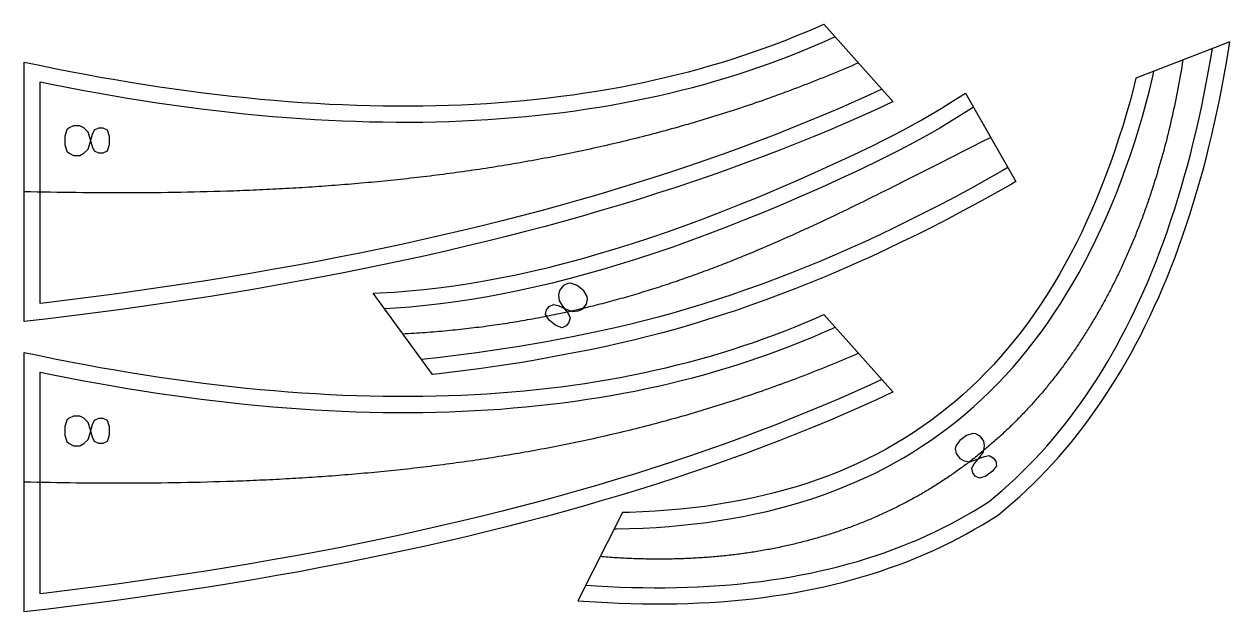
# Model space of a CAD drawing. Extents: x 1 to 96, y -465 to 46.
# Drawn here: x 1.3 to 94.5, y -413.5 to -368 of the extents above; entities that cross this region are included whole.
import ezdxf

# ---------------------------------------------------------------- set-up
doc = ezdxf.new("R2010")
doc.units = 0
doc.layers.add('11', color=216, linetype='CONTINUOUS')

msp = doc.modelspace()

# ---------------------------------------------------------------- linework, layer by layer
at = {"layer": '11'}
for points in [[(63.072, -368.044), (68.429, -374.04), (68.389, -374.059), (67.19, -374.615), (65.977, -375.164), (64.748, -375.704), (63.504, -376.236), (62.244, -376.761), (60.97, -377.277), (59.68, -377.786), (58.375, -378.286), (57.054, -378.779), (55.719, -379.264), (54.368, -379.74), (53.002, -380.209), (51.621, -380.67), (50.224, -381.123), (48.813, -381.569), (47.386, -382.006), (45.944, -382.435), (44.486, -382.857), (43.014, -383.27), (41.526, -383.676), (40.023, -384.073), (38.505, -384.463), (36.971, -384.845), (35.422, -385.219), (33.858, -385.585), (32.279, -385.943), (30.685, -386.293), (29.075, -386.635), (27.45, -386.969), (25.81, -387.296), (24.155, -387.614), (22.484, -387.924), (20.799, -388.227), (19.098, -388.522), (17.381, -388.808), (15.65, -389.087), (13.903, -389.358), (12.141, -389.621), (10.364, -389.876), (8.572, -390.123), (6.764, -390.362), (4.942, -390.594), (3.104, -390.817), (1.25, -391.033), (1.25, -370.974), (2.441, -371.225), (3.624, -371.466), (4.802, -371.698), (5.972, -371.92), (7.136, -372.133), (8.293, -372.335), (9.444, -372.528), (10.588, -372.712), (11.725, -372.886), (12.855, -373.05), (13.979, -373.205), (15.096, -373.35), (16.207, -373.485), (17.311, -373.611), (18.408, -373.727), (19.498, -373.833), (20.582, -373.93), (21.659, -374.017), (22.73, -374.095), (23.793, -374.163), (24.85, -374.221), (25.901, -374.27), (26.945, -374.309), (27.982, -374.339), (29.012, -374.358), (30.036, -374.369), (31.053, -374.369), (32.063, -374.36), (33.067, -374.341), (34.064, -374.313), (35.054, -374.275), (36.038, -374.227), (37.015, -374.17), (37.985, -374.103), (38.949, -374.027), (39.906, -373.941), (40.856, -373.845), (41.8, -373.74), (42.737, -373.625), (43.667, -373.5), (44.591, -373.366), (45.508, -373.222), (46.418, -373.069), (47.321, -372.906), (48.218, -372.733), (49.109, -372.55), (49.992, -372.358), (50.869, -372.157), (51.739, -371.946), (52.603, -371.725), (53.46, -371.494), (54.31, -371.254), (55.153, -371.004), (55.99, -370.745), (56.82, -370.476), (57.644, -370.197), (58.461, -369.909), (59.271, -369.611), (60.074, -369.303), (60.871, -368.986), (61.661, -368.659), (62.445, -368.323)], [(94.466, -369.421), (87.193, -372.212), (87.064, -372.766), (86.796, -373.814), (86.509, -374.842), (86.206, -375.851), (85.893, -376.843), (85.568, -377.818), (85.232, -378.776), (84.885, -379.717), (84.527, -380.642), (84.158, -381.549), (83.777, -382.439), (83.386, -383.313), (82.983, -384.169), (82.57, -385.008), (82.145, -385.831), (81.709, -386.636), (81.262, -387.424), (80.803, -388.196), (80.334, -388.95), (79.853, -389.688), (79.362, -390.408), (78.859, -391.112), (78.345, -391.798), (77.82, -392.468), (77.284, -393.121), (76.737, -393.756), (76.179, -394.375), (75.609, -394.977), (75.028, -395.561), (74.437, -396.129), (73.834, -396.68), (73.22, -397.214), (72.595, -397.73), (71.959, -398.23), (71.311, -398.713), (70.652, -399.18), (69.98, -399.63), (69.295, -400.065), (68.598, -400.484), (67.888, -400.887), (67.165, -401.274), (66.43, -401.646), (65.681, -402.002), (64.921, -402.341), (64.147, -402.665), (63.361, -402.974), (62.562, -403.266), (61.75, -403.543), (60.925, -403.803), (60.088, -404.048), (59.238, -404.277), (58.376, -404.49), (57.5, -404.688), (56.612, -404.869), (55.712, -405.035), (54.798, -405.185), (53.872, -405.319), (52.933, -405.438), (51.982, -405.54), (51.017, -405.627), (50.041, -405.698), (49.051, -405.753), (48.048, -405.792), (47.514, -405.804), (44.05, -412.614), (44.499, -412.649), (45.428, -412.712), (46.348, -412.764), (47.261, -412.805), (48.165, -412.835), (49.061, -412.855), (49.95, -412.863), (50.83, -412.861), (51.702, -412.848), (52.566, -412.825), (53.422, -412.79), (54.27, -412.745), (55.109, -412.689), (55.941, -412.622), (56.765, -412.544), (57.58, -412.456), (58.388, -412.357), (59.187, -412.247), (59.979, -412.126), (60.762, -411.994), (61.537, -411.852), (62.304, -411.698), (63.063, -411.534), (63.814, -411.36), (64.557, -411.174), (65.292, -410.977), (66.019, -410.77), (66.737, -410.552), (67.448, -410.324), (68.15, -410.084), (68.845, -409.834), (69.531, -409.572), (70.21, -409.3), (70.88, -409.018), (71.542, -408.724), (72.196, -408.42), (72.842, -408.105), (73.48, -407.779), (74.11, -407.442), (74.732, -407.094), (75.345, -406.736), (75.951, -406.367), (76.58, -405.964), (77.157, -405.491), (77.695, -405.029), (78.225, -404.556), (78.748, -404.072), (79.263, -403.577), (79.77, -403.071), (80.269, -402.554), (80.761, -402.026), (81.245, -401.487), (81.721, -400.937), (82.189, -400.376), (82.65, -399.804), (83.102, -399.221), (83.547, -398.627), (83.985, -398.021), (84.414, -397.405), (84.836, -396.778), (85.249, -396.14), (85.656, -395.491), (86.054, -394.831), (86.444, -394.159), (86.827, -393.477), (87.202, -392.784), (87.569, -392.08), (87.929, -391.364), (88.281, -390.638), (88.625, -389.901), (88.961, -389.153), (89.289, -388.393), (89.61, -387.623), (89.923, -386.842), (90.228, -386.049), (90.525, -385.246), (90.814, -384.431), (91.096, -383.606), (91.37, -382.769), (91.636, -381.922), (91.895, -381.064), (92.146, -380.194), (92.388, -379.314), (92.624, -378.422), (92.851, -377.52), (93.07, -376.606), (93.282, -375.681), (93.486, -374.746), (93.683, -373.799), (93.871, -372.842), (94.052, -371.873), (94.225, -370.893), (94.39, -369.903)], [(77.913, -380.219), (77.494, -380.462), (76.287, -381.144), (75.084, -381.809), (73.884, -382.458), (72.687, -383.09), (71.494, -383.705), (70.304, -384.303), (69.117, -384.885), (67.935, -385.45), (66.755, -385.997), (65.579, -386.528), (64.406, -387.043), (63.237, -387.54), (62.071, -388.02), (60.909, -388.484), (59.75, -388.931), (58.594, -389.361), (57.442, -389.774), (56.293, -390.171), (55.148, -390.551), (54.006, -390.913), (52.868, -391.259), (51.733, -391.588), (50.601, -391.901), (49.473, -392.196), (48.349, -392.475), (47.227, -392.737), (46.109, -392.982), (44.998, -393.214), (43.894, -393.435), (42.8, -393.645), (41.714, -393.846), (40.637, -394.036), (39.568, -394.216), (38.508, -394.385), (37.456, -394.544), (36.414, -394.693), (35.38, -394.831), (34.354, -394.959), (33.337, -395.076), (32.814, -395.132), (28.235, -388.83), (28.763, -388.812), (29.874, -388.753), (30.999, -388.669), (32.139, -388.562), (33.293, -388.43), (34.462, -388.275), (35.646, -388.097), (36.844, -387.894), (38.056, -387.668), (39.284, -387.417), (40.525, -387.143), (41.781, -386.846), (43.052, -386.524), (44.338, -386.179), (45.637, -385.809), (46.952, -385.416), (48.281, -385), (49.624, -384.559), (50.982, -384.095), (52.355, -383.606), (53.742, -383.094), (55.144, -382.559), (56.56, -381.999), (57.991, -381.416), (59.436, -380.809), (60.896, -380.178), (62.371, -379.523), (63.86, -378.844), (65.363, -378.142), (66.882, -377.416), (67.643, -377.041), (68.4, -376.655), (69.155, -376.258), (69.906, -375.85), (70.654, -375.43), (71.399, -374.999), (72.14, -374.557), (72.878, -374.104), (73.613, -373.639), (74.016, -373.377)], [(4.401, -376.715), (4.401, -377.37), (4.565, -377.861), (4.729, -378.024), (5.056, -378.188), (5.547, -378.188), (5.874, -378.024), (6.201, -377.697), (6.365, -377.206), (6.528, -376.552), (6.692, -376.225), (7.019, -376.061), (7.346, -376.061), (7.673, -376.225), (7.837, -376.715), (7.837, -377.37), (7.673, -377.861), (7.346, -378.024), (7.019, -378.024), (6.692, -377.861), (6.528, -377.534), (6.365, -376.879), (6.201, -376.388), (5.874, -376.061), (5.547, -375.897), (5.056, -375.897), (4.729, -376.061), (4.565, -376.225)], [(44.512, -388.66), (44.004, -388.248), (43.519, -388.067), (43.289, -388.091), (42.956, -388.242), (42.647, -388.623), (42.568, -388.981), (42.617, -389.441), (42.895, -389.877), (43.301, -390.416), (43.452, -390.749), (43.373, -391.106), (43.167, -391.36), (42.834, -391.512), (42.35, -391.33), (41.841, -390.918), (41.563, -390.482), (41.642, -390.125), (41.848, -389.871), (42.181, -389.719), (42.538, -389.798), (43.149, -390.083), (43.634, -390.265), (44.094, -390.216), (44.427, -390.065), (44.736, -389.683), (44.815, -389.326), (44.791, -389.096)], [(63.072, -390.489), (68.429, -396.485), (68.389, -396.504), (67.19, -397.06), (65.977, -397.608), (64.748, -398.149), (63.504, -398.681), (62.244, -399.205), (60.97, -399.722), (59.68, -400.23), (58.375, -400.731), (57.054, -401.224), (55.719, -401.708), (54.368, -402.185), (53.002, -402.654), (51.621, -403.115), (50.224, -403.568), (48.813, -404.014), (47.386, -404.451), (45.944, -404.88), (44.486, -405.301), (43.014, -405.715), (41.526, -406.121), (40.023, -406.518), (38.505, -406.908), (36.971, -407.29), (35.422, -407.664), (33.858, -408.029), (32.279, -408.388), (30.685, -408.738), (29.075, -409.08), (27.45, -409.414), (25.81, -409.74), (24.155, -410.059), (22.484, -410.369), (20.799, -410.672), (19.098, -410.967), (17.381, -411.253), (15.65, -411.532), (13.903, -411.803), (12.141, -412.066), (10.364, -412.321), (8.572, -412.568), (6.764, -412.807), (4.942, -413.039), (3.104, -413.262), (1.25, -413.477), (1.25, -393.419), (2.441, -393.67), (3.624, -393.911), (4.802, -394.143), (5.972, -394.365), (7.136, -394.577), (8.293, -394.78), (9.444, -394.973), (10.588, -395.157), (11.725, -395.331), (12.855, -395.495), (13.979, -395.65), (15.096, -395.795), (16.207, -395.93), (17.311, -396.056), (18.408, -396.172), (19.498, -396.278), (20.582, -396.375), (21.659, -396.462), (22.73, -396.54), (23.793, -396.608), (24.85, -396.666), (25.901, -396.715), (26.945, -396.754), (27.982, -396.783), (29.012, -396.803), (30.036, -396.813), (31.053, -396.814), (32.063, -396.805), (33.067, -396.786), (34.064, -396.758), (35.054, -396.72), (36.038, -396.672), (37.015, -396.615), (37.985, -396.548), (38.949, -396.472), (39.906, -396.386), (40.856, -396.29), (41.8, -396.185), (42.737, -396.07), (43.667, -395.945), (44.591, -395.811), (45.508, -395.667), (46.418, -395.514), (47.321, -395.35), (48.218, -395.178), (49.109, -394.995), (49.992, -394.803), (50.869, -394.602), (51.739, -394.39), (52.603, -394.17), (53.46, -393.939), (54.31, -393.699), (55.153, -393.449), (55.99, -393.19), (56.82, -392.921), (57.644, -392.642), (58.461, -392.354), (59.271, -392.056), (60.074, -391.748), (60.871, -391.431), (61.661, -391.104), (62.445, -390.768)], [(4.401, -399.16), (4.401, -399.815), (4.565, -400.306), (4.729, -400.469), (5.056, -400.633), (5.547, -400.633), (5.874, -400.469), (6.201, -400.142), (6.365, -399.651), (6.528, -398.997), (6.692, -398.67), (7.019, -398.506), (7.346, -398.506), (7.673, -398.67), (7.837, -399.16), (7.837, -399.815), (7.673, -400.306), (7.346, -400.469), (7.019, -400.469), (6.692, -400.306), (6.528, -399.978), (6.365, -399.324), (6.201, -398.833), (5.874, -398.506), (5.547, -398.342), (5.056, -398.342), (4.729, -398.506), (4.565, -398.67)], [(74.106, -399.833), (73.576, -400.218), (73.275, -400.638), (73.239, -400.867), (73.299, -401.228), (73.588, -401.625), (73.912, -401.794), (74.369, -401.866), (74.863, -401.71), (75.488, -401.457), (75.849, -401.397), (76.174, -401.566), (76.366, -401.831), (76.426, -402.192), (76.125, -402.612), (75.596, -402.997), (75.102, -403.153), (74.778, -402.985), (74.585, -402.72), (74.525, -402.359), (74.694, -402.034), (75.127, -401.517), (75.428, -401.097), (75.501, -400.64), (75.441, -400.279), (75.152, -399.882), (74.827, -399.713), (74.599, -399.677)]]:
    msp.add_lwpolyline(points, close=True, dxfattribs=at)
for points in [[(68.429, -374.04), (68.389, -374.059), (67.19, -374.615), (65.977, -375.164), (64.748, -375.704), (63.504, -376.236), (62.244, -376.761), (60.97, -377.277), (59.68, -377.786), (58.375, -378.286), (57.054, -378.779), (55.719, -379.264), (54.368, -379.74), (53.002, -380.209), (51.621, -380.67), (50.224, -381.123), (48.813, -381.569), (47.386, -382.006), (45.944, -382.435), (44.486, -382.857), (43.014, -383.27), (41.526, -383.676), (40.023, -384.073), (38.505, -384.463), (36.971, -384.845), (35.422, -385.219), (33.858, -385.585), (32.279, -385.943), (30.685, -386.293), (29.075, -386.635), (27.45, -386.969), (25.81, -387.296), (24.155, -387.614), (22.484, -387.924), (20.799, -388.227), (19.098, -388.522), (17.381, -388.808), (15.65, -389.087), (13.903, -389.358), (12.141, -389.621), (10.364, -389.876), (8.572, -390.123), (6.764, -390.362), (4.942, -390.594), (3.104, -390.817), (1.25, -391.033), (1.25, -370.974), (2.441, -371.225), (3.624, -371.466), (4.802, -371.698), (5.972, -371.92), (7.136, -372.133), (8.293, -372.335), (9.444, -372.528), (10.588, -372.712), (11.725, -372.886), (12.855, -373.05), (13.979, -373.205), (15.096, -373.35), (16.207, -373.485), (17.311, -373.611), (18.408, -373.727), (19.498, -373.833), (20.582, -373.93), (21.659, -374.017), (22.73, -374.095), (23.793, -374.163), (24.85, -374.221), (25.901, -374.27), (26.945, -374.309), (27.982, -374.339), (29.012, -374.358), (30.036, -374.369), (31.053, -374.369), (32.063, -374.36), (33.067, -374.341), (34.064, -374.313), (35.054, -374.275), (36.038, -374.227), (37.015, -374.17), (37.985, -374.103), (38.949, -374.027), (39.906, -373.941), (40.856, -373.845), (41.8, -373.74), (42.737, -373.625), (43.667, -373.5), (44.591, -373.366), (45.508, -373.222), (46.418, -373.069), (47.321, -372.906), (48.218, -372.733), (49.109, -372.55), (49.992, -372.358), (50.869, -372.157), (51.739, -371.946), (52.603, -371.725), (53.46, -371.494), (54.31, -371.254), (55.153, -371.004), (55.99, -370.745), (56.82, -370.476), (57.644, -370.197), (58.461, -369.909), (59.271, -369.611), (60.074, -369.303), (60.871, -368.986), (61.661, -368.659), (62.445, -368.323), (63.072, -368.044)], [(67.559, -373.067), (66.67, -373.479), (65.468, -374.022), (64.25, -374.557), (63.018, -375.085), (61.769, -375.604), (60.506, -376.116), (59.227, -376.621), (57.932, -377.117), (56.623, -377.606), (55.297, -378.087), (53.957, -378.56), (52.601, -379.025), (51.23, -379.483), (49.844, -379.933), (48.442, -380.375), (47.024, -380.809), (45.592, -381.236), (44.144, -381.654), (42.68, -382.065), (41.202, -382.468), (39.708, -382.864), (38.198, -383.251), (36.673, -383.631), (35.133, -384.003), (33.578, -384.366), (32.007, -384.723), (30.421, -385.071), (28.819, -385.411), (27.202, -385.744), (25.57, -386.069), (23.923, -386.386), (22.26, -386.695), (20.582, -386.996), (18.888, -387.289), (17.179, -387.575), (15.455, -387.853), (13.715, -388.122), (11.96, -388.384), (10.19, -388.638), (8.405, -388.884), (6.604, -389.123), (4.787, -389.353), (2.956, -389.576), (2.5, -389.629), (2.5, -372.513), (3.379, -372.692), (4.565, -372.925), (5.744, -373.149), (6.916, -373.363), (8.082, -373.567), (9.241, -373.762), (10.394, -373.947), (11.541, -374.122), (12.68, -374.288), (13.814, -374.444), (14.94, -374.59), (16.06, -374.726), (17.174, -374.853), (18.281, -374.97), (19.382, -375.078), (20.476, -375.176), (21.563, -375.264), (22.645, -375.342), (23.719, -375.411), (24.787, -375.47), (25.848, -375.519), (26.903, -375.558), (27.952, -375.588), (28.994, -375.608), (30.029, -375.619), (31.058, -375.619), (32.08, -375.61), (33.096, -375.591), (34.106, -375.562), (35.108, -375.524), (36.105, -375.476), (37.094, -375.418), (38.078, -375.35), (39.054, -375.273), (40.024, -375.185), (40.988, -375.088), (41.945, -374.981), (42.896, -374.865), (43.84, -374.738), (44.777, -374.602), (45.708, -374.456), (46.633, -374.3), (47.551, -374.134), (48.462, -373.959), (49.367, -373.774), (50.265, -373.578), (51.156, -373.373), (52.042, -373.158), (52.92, -372.934), (53.792, -372.699), (54.657, -372.455), (55.516, -372.201), (56.368, -371.936), (57.213, -371.662), (58.052, -371.379), (58.884, -371.085), (59.71, -370.781), (60.529, -370.468), (61.341, -370.145), (62.147, -369.811), (62.946, -369.468), (63.738, -369.115), (63.944, -369.02)], [(44.05, -412.614), (44.499, -412.649), (45.428, -412.712), (46.348, -412.764), (47.261, -412.805), (48.165, -412.835), (49.061, -412.855), (49.95, -412.863), (50.83, -412.861), (51.702, -412.848), (52.566, -412.825), (53.422, -412.79), (54.27, -412.745), (55.109, -412.689), (55.941, -412.622), (56.765, -412.544), (57.58, -412.456), (58.388, -412.357), (59.187, -412.247), (59.979, -412.126), (60.762, -411.994), (61.537, -411.852), (62.304, -411.698), (63.063, -411.534), (63.814, -411.36), (64.557, -411.174), (65.292, -410.977), (66.019, -410.77), (66.737, -410.552), (67.448, -410.324), (68.15, -410.084), (68.845, -409.834), (69.531, -409.572), (70.21, -409.3), (70.88, -409.018), (71.542, -408.724), (72.196, -408.42), (72.842, -408.105), (73.48, -407.779), (74.11, -407.442), (74.732, -407.094), (75.345, -406.736), (75.951, -406.367), (76.58, -405.964), (77.157, -405.491), (77.695, -405.029), (78.225, -404.556), (78.748, -404.072), (79.263, -403.577), (79.77, -403.071), (80.269, -402.554), (80.761, -402.026), (81.245, -401.487), (81.721, -400.937), (82.189, -400.376), (82.65, -399.804), (83.102, -399.221), (83.547, -398.627), (83.985, -398.021), (84.414, -397.405), (84.836, -396.778), (85.249, -396.14), (85.656, -395.491), (86.054, -394.831), (86.444, -394.159), (86.827, -393.477), (87.202, -392.784), (87.569, -392.08), (87.929, -391.364), (88.281, -390.638), (88.625, -389.901), (88.961, -389.153), (89.289, -388.393), (89.61, -387.623), (89.923, -386.842), (90.228, -386.049), (90.525, -385.246), (90.814, -384.431), (91.096, -383.606), (91.37, -382.769), (91.636, -381.922), (91.895, -381.064), (92.146, -380.194), (92.388, -379.314), (92.624, -378.422), (92.851, -377.52), (93.07, -376.606), (93.282, -375.681), (93.486, -374.746), (93.683, -373.799), (93.871, -372.842), (94.052, -371.873), (94.225, -370.893), (94.39, -369.903), (94.466, -369.421)], [(44.664, -411.408), (45.505, -411.464), (46.411, -411.515), (47.31, -411.556), (48.2, -411.586), (49.081, -411.605), (49.954, -411.613), (50.819, -411.611), (51.675, -411.599), (52.524, -411.575), (53.363, -411.542), (54.195, -411.497), (55.018, -411.442), (55.832, -411.377), (56.639, -411.301), (57.437, -411.214), (58.226, -411.117), (59.008, -411.009), (59.781, -410.891), (60.545, -410.763), (61.302, -410.624), (62.05, -410.474), (62.79, -410.315), (63.521, -410.144), (64.244, -409.964), (64.959, -409.773), (65.666, -409.571), (66.364, -409.359), (67.055, -409.137), (67.737, -408.904), (68.411, -408.661), (69.076, -408.408), (69.734, -408.144), (70.383, -407.87), (71.025, -407.586), (71.658, -407.291), (72.284, -406.986), (72.901, -406.671), (73.51, -406.345), (74.111, -406.009), (74.705, -405.662), (75.289, -405.307), (75.844, -404.951), (76.353, -404.533), (76.872, -404.088), (77.385, -403.631), (77.89, -403.163), (78.388, -402.684), (78.879, -402.194), (79.362, -401.694), (79.838, -401.183), (80.307, -400.66), (80.768, -400.127), (81.222, -399.583), (81.669, -399.029), (82.108, -398.463), (82.54, -397.886), (82.965, -397.298), (83.382, -396.699), (83.792, -396.089), (84.195, -395.468), (84.59, -394.836), (84.978, -394.193), (85.359, -393.539), (85.732, -392.874), (86.098, -392.198), (86.457, -391.51), (86.808, -390.811), (87.152, -390.102), (87.488, -389.381), (87.817, -388.648), (88.138, -387.905), (88.452, -387.15), (88.759, -386.385), (89.058, -385.608), (89.35, -384.819), (89.634, -384.02), (89.911, -383.209), (90.18, -382.388), (90.442, -381.555), (90.696, -380.71), (90.942, -379.855), (91.182, -378.988), (91.413, -378.11), (91.637, -377.221), (91.854, -376.32), (92.062, -375.409), (92.264, -374.486), (92.457, -373.552), (92.643, -372.606), (92.822, -371.65), (92.993, -370.682), (93.117, -369.939)], [(90.83, -370.817), (90.785, -371.094), (90.74, -371.371), (90.693, -371.647), (90.646, -371.923), (90.597, -372.198), (90.548, -372.472), (90.497, -372.746), (90.446, -373.019), (90.393, -373.291), (90.34, -373.563), (90.285, -373.834), (90.23, -374.104), (90.173, -374.374), (90.116, -374.643), (90.057, -374.911), (89.998, -375.178), (89.937, -375.445), (89.875, -375.711), (89.813, -375.977), (89.749, -376.242), (89.685, -376.506), (89.619, -376.769), (89.553, -377.032), (89.485, -377.294), (89.417, -377.555), (89.347, -377.815), (89.276, -378.075), (89.205, -378.334), (89.132, -378.592), (89.059, -378.85), (88.984, -379.107), (88.908, -379.363), (88.832, -379.618), (88.754, -379.872), (88.675, -380.126), (88.596, -380.379), (88.555, -380.505), (88.515, -380.631), (88.474, -380.757), (88.433, -380.882), (88.392, -381.007), (88.35, -381.133), (88.309, -381.258), (88.267, -381.382), (88.224, -381.507), (88.182, -381.631), (88.139, -381.755), (88.096, -381.879), (88.053, -382.003), (88.009, -382.127), (87.966, -382.25), (87.922, -382.373), (87.877, -382.496), (87.833, -382.619), (87.788, -382.741), (87.743, -382.864), (87.698, -382.986), (87.652, -383.108), (87.606, -383.23), (87.56, -383.351), (87.514, -383.472), (87.467, -383.593), (87.421, -383.714), (87.374, -383.835), (87.326, -383.955), (87.279, -384.076), (87.231, -384.196), (87.183, -384.315), (87.134, -384.435), (87.086, -384.554), (87.037, -384.674), (86.988, -384.793), (86.938, -384.911), (86.889, -385.03), (86.839, -385.148), (86.789, -385.266), (86.738, -385.384), (86.688, -385.502), (86.637, -385.619), (86.586, -385.736), (86.534, -385.853), (86.483, -385.97), (86.431, -386.087), (86.379, -386.203), (86.326, -386.319), (86.273, -386.435), (86.221, -386.551), (86.167, -386.666), (86.114, -386.782), (86.06, -386.897), (86.006, -387.011), (85.952, -387.126), (85.898, -387.24), (85.843, -387.354), (85.788, -387.468), (85.733, -387.582), (85.677, -387.695), (85.621, -387.808), (85.565, -387.921), (85.509, -388.034), (85.453, -388.147), (85.396, -388.259), (85.339, -388.371), (85.281, -388.483), (85.224, -388.594), (85.166, -388.706), (85.108, -388.817), (85.05, -388.928), (84.991, -389.038), (84.932, -389.149), (84.873, -389.259), (84.814, -389.369), (84.754, -389.478), (84.694, -389.588), (84.634, -389.697), (84.574, -389.806), (84.513, -389.915), (84.452, -390.023), (84.391, -390.131), (84.33, -390.239), (84.268, -390.347), (84.206, -390.455), (84.144, -390.562), (84.082, -390.669), (84.019, -390.776), (83.956, -390.882), (83.893, -390.989), (83.83, -391.095), (83.766, -391.201), (83.702, -391.306), (83.638, -391.411), (83.573, -391.517), (83.508, -391.621), (83.443, -391.726), (83.378, -391.83), (83.313, -391.934), (83.247, -392.038), (83.181, -392.142), (83.115, -392.245), (83.048, -392.348), (82.981, -392.451), (82.914, -392.554), (82.847, -392.656), (82.779, -392.758), (82.711, -392.86), (82.643, -392.961), (82.575, -393.063), (82.506, -393.164), (82.438, -393.264), (82.368, -393.365), (82.299, -393.465), (82.229, -393.565), (82.159, -393.665), (82.089, -393.764), (82.019, -393.864), (81.948, -393.963), (81.877, -394.061), (81.806, -394.16), (81.735, -394.258), (81.663, -394.356), (81.591, -394.454), (81.519, -394.551), (81.446, -394.648), (81.373, -394.745), (81.3, -394.841), (81.227, -394.938), (81.154, -395.034), (81.08, -395.13), (81.006, -395.225), (80.932, -395.32), (80.857, -395.415), (80.782, -395.51), (80.707, -395.605), (80.632, -395.699), (80.556, -395.793), (80.48, -395.886), (80.404, -395.98), (80.328, -396.073), (80.251, -396.166), (80.174, -396.258), (80.097, -396.35), (80.02, -396.442), (79.942, -396.534), (79.864, -396.626), (79.786, -396.717), (79.707, -396.808), (79.629, -396.898), (79.55, -396.989), (79.47, -397.079), (79.391, -397.168), (79.311, -397.258), (79.231, -397.347), (79.151, -397.436), (79.07, -397.525), (78.989, -397.613), (78.908, -397.701), (78.827, -397.789), (78.746, -397.876), (78.664, -397.964), (78.582, -398.051), (78.499, -398.137), (78.417, -398.224), (78.334, -398.31), (78.251, -398.396), (78.167, -398.481), (78.083, -398.566), (77.999, -398.651), (77.915, -398.736), (77.831, -398.82), (77.746, -398.904), (77.661, -398.988), (77.576, -399.072), (77.49, -399.155), (77.405, -399.238), (77.319, -399.32), (77.232, -399.403), (77.146, -399.485), (77.059, -399.566), (76.972, -399.648), (76.885, -399.729), (76.797, -399.81), (76.709, -399.89), (76.621, -399.97), (76.533, -400.05), (76.444, -400.13), (76.355, -400.209), (76.266, -400.288), (76.176, -400.367), (76.087, -400.446), (75.997, -400.524), (75.907, -400.602), (75.816, -400.679), (75.725, -400.756), (75.634, -400.833), (75.543, -400.91), (75.452, -400.986), (75.36, -401.062), (75.268, -401.138), (75.175, -401.213), (75.083, -401.289), (74.99, -401.363), (74.897, -401.438), (74.803, -401.512), (74.71, -401.586), (74.616, -401.659), (74.522, -401.733), (74.427, -401.806), (74.333, -401.878), (74.238, -401.95), (74.143, -402.022), (74.047, -402.094), (73.951, -402.166), (73.855, -402.237), (73.759, -402.307), (73.663, -402.378), (73.566, -402.448), (73.469, -402.518), (73.371, -402.587), (73.274, -402.656), (73.176, -402.725), (73.078, -402.794), (72.979, -402.862), (72.881, -402.93), (72.782, -402.997), (72.683, -403.065), (72.583, -403.132), (72.484, -403.198), (72.384, -403.264), (72.283, -403.33), (72.183, -403.396), (72.082, -403.461), (71.981, -403.526), (71.88, -403.591), (71.778, -403.655), (71.677, -403.719), (71.575, -403.783), (71.472, -403.846), (71.37, -403.909), (71.267, -403.972), (71.164, -404.034), (71.06, -404.096), (70.957, -404.158), (70.853, -404.22), (70.748, -404.281), (70.644, -404.341), (70.539, -404.402), (70.434, -404.462), (70.329, -404.521), (70.224, -404.581), (70.118, -404.64), (70.012, -404.699), (69.905, -404.757), (69.799, -404.815), (69.692, -404.873), (69.585, -404.93), (69.478, -404.987), (69.37, -405.044), (69.262, -405.1), (69.154, -405.156), (69.045, -405.212), (68.937, -405.267), (68.828, -405.322), (68.719, -405.377), (68.609, -405.431), (68.499, -405.485), (68.389, -405.539), (68.279, -405.592), (68.168, -405.645), (68.058, -405.698), (67.947, -405.75), (67.835, -405.802), (67.724, -405.853), (67.612, -405.905), (67.5, -405.955), (67.387, -406.006), (67.274, -406.056), (67.162, -406.106), (67.048, -406.155), (66.935, -406.204), (66.821, -406.253), (66.707, -406.302), (66.593, -406.35), (66.478, -406.397), (66.363, -406.445), (66.248, -406.492), (66.133, -406.538), (66.017, -406.585), (65.901, -406.631), (65.785, -406.676), (65.669, -406.721), (65.552, -406.766), (65.435, -406.811), (65.318, -406.855), (65.201, -406.899), (65.083, -406.942), (64.965, -406.985), (64.846, -407.028), (64.728, -407.07), (64.609, -407.112), (64.49, -407.154), (64.371, -407.195), (64.251, -407.236), (64.131, -407.277), (64.011, -407.317), (63.891, -407.357), (63.77, -407.396), (63.649, -407.435), (63.528, -407.474), (63.406, -407.512), (63.284, -407.55), (63.162, -407.588), (63.04, -407.625), (62.917, -407.662), (62.795, -407.698), (62.672, -407.735), (62.548, -407.77), (62.425, -407.806), (62.301, -407.841), (62.176, -407.875), (62.052, -407.91), (61.927, -407.944), (61.802, -407.977), (61.677, -408.01), (61.551, -408.043), (61.426, -408.075), (61.3, -408.107), (61.173, -408.139), (61.047, -408.17), (60.92, -408.201), (60.793, -408.232), (60.665, -408.262), (60.538, -408.292), (60.41, -408.321), (60.281, -408.35), (60.153, -408.379), (60.024, -408.407), (59.895, -408.435), (59.766, -408.462), (59.636, -408.489), (59.507, -408.516), (59.376, -408.542), (59.246, -408.568), (59.115, -408.594), (58.985, -408.619), (58.853, -408.644), (58.722, -408.668), (58.59, -408.692), (58.458, -408.716), (58.326, -408.739), (58.193, -408.762), (58.061, -408.784), (57.928, -408.806), (57.794, -408.828), (57.661, -408.849), (57.527, -408.87), (57.393, -408.891), (57.258, -408.911), (57.124, -408.93), (56.989, -408.95), (56.853, -408.969), (56.718, -408.987), (56.582, -409.005), (56.446, -409.023), (56.31, -409.04), (56.173, -409.057), (56.036, -409.074), (55.899, -409.09), (55.762, -409.106), (55.624, -409.121), (55.486, -409.136), (55.348, -409.151), (55.21, -409.165), (55.071, -409.178), (54.932, -409.192), (54.793, -409.205), (54.653, -409.217), (54.513, -409.229), (54.373, -409.241), (54.233, -409.252), (54.092, -409.263), (53.951, -409.274), (53.81, -409.284), (53.668, -409.293), (53.527, -409.303), (53.385, -409.312), (53.242, -409.32), (53.1, -409.328), (52.957, -409.336), (52.814, -409.343), (52.671, -409.35), (52.527, -409.356), (52.383, -409.362), (52.239, -409.368), (52.095, -409.373), (51.95, -409.378), (51.805, -409.382), (51.66, -409.386), (51.514, -409.389), (51.368, -409.392), (51.222, -409.395), (51.076, -409.397), (50.929, -409.399), (50.782, -409.401), (50.635, -409.402), (50.488, -409.402), (50.34, -409.402), (50.192, -409.402), (50.044, -409.401), (49.895, -409.4), (49.746, -409.399), (49.597, -409.397), (49.448, -409.394), (49.298, -409.392), (49.149, -409.388), (48.998, -409.385), (48.848, -409.381), (48.697, -409.376), (48.546, -409.371), (48.395, -409.366), (48.243, -409.36), (48.092, -409.354), (47.94, -409.347), (47.787, -409.34), (47.635, -409.333), (47.482, -409.325), (47.329, -409.316), (47.175, -409.308), (47.021, -409.298), (46.867, -409.289), (46.713, -409.279), (46.559, -409.268), (46.404, -409.257), (46.249, -409.246), (46.093, -409.234), (45.938, -409.222), (45.782, -409.209)], [(65.75, -371.042), (65.503, -371.15), (65.256, -371.257), (65.008, -371.363), (64.761, -371.468), (64.513, -371.573), (64.266, -371.677), (64.018, -371.78), (63.77, -371.883), (63.522, -371.985), (63.274, -372.086), (63.026, -372.186), (62.778, -372.286), (62.53, -372.385), (62.282, -372.483), (62.034, -372.581), (61.786, -372.678), (61.537, -372.774), (61.289, -372.87), (61.04, -372.964), (60.792, -373.059), (60.543, -373.152), (60.294, -373.245), (60.046, -373.337), (59.797, -373.428), (59.548, -373.519), (59.299, -373.609), (59.05, -373.699), (58.801, -373.787), (58.552, -373.875), (58.302, -373.963), (58.053, -374.049), (57.804, -374.135), (57.554, -374.221), (57.305, -374.306), (57.055, -374.39), (56.806, -374.473), (56.556, -374.556), (56.306, -374.638), (56.057, -374.72), (55.807, -374.8), (55.557, -374.881), (55.307, -374.96), (55.057, -375.039), (54.807, -375.117), (54.557, -375.195), (54.307, -375.272), (54.057, -375.348), (53.806, -375.424), (53.556, -375.499), (53.306, -375.574), (53.055, -375.648), (52.805, -375.721), (52.554, -375.794), (52.304, -375.866), (52.053, -375.937), (51.802, -376.008), (51.552, -376.078), (51.301, -376.148), (51.05, -376.217), (50.799, -376.285), (50.548, -376.353), (50.297, -376.421), (50.046, -376.487), (49.795, -376.553), (49.544, -376.619), (49.293, -376.684), (49.042, -376.748), (48.79, -376.812), (48.539, -376.875), (48.288, -376.937), (48.036, -376.999), (47.785, -377.061), (47.534, -377.122), (47.282, -377.182), (47.031, -377.242), (46.779, -377.301), (46.527, -377.359), (46.276, -377.418), (46.024, -377.475), (45.772, -377.532), (45.52, -377.588), (45.269, -377.644), (45.017, -377.699), (44.765, -377.754), (44.513, -377.808), (44.261, -377.862), (44.009, -377.915), (43.757, -377.968), (43.505, -378.02), (43.253, -378.071), (43, -378.122), (42.748, -378.173), (42.496, -378.223), (42.244, -378.272), (41.991, -378.321), (41.739, -378.369), (41.487, -378.417), (41.234, -378.464), (40.982, -378.511), (40.729, -378.558), (40.477, -378.603), (40.224, -378.649), (39.972, -378.694), (39.719, -378.738), (39.467, -378.782), (39.214, -378.825), (38.961, -378.868), (38.709, -378.91), (38.456, -378.952), (38.203, -378.993), (37.95, -379.034), (37.698, -379.075), (37.445, -379.115), (37.192, -379.154), (36.939, -379.193), (36.686, -379.231), (36.433, -379.269), (36.18, -379.307), (35.927, -379.344), (35.674, -379.381), (35.421, -379.417), (35.168, -379.453), (34.915, -379.488), (34.662, -379.523), (34.409, -379.557), (34.156, -379.591), (33.903, -379.624), (33.65, -379.657), (33.397, -379.69), (33.143, -379.722), (32.89, -379.754), (32.637, -379.785), (32.384, -379.816), (32.13, -379.846), (31.877, -379.876), (31.624, -379.905), (31.371, -379.934), (31.117, -379.963), (30.864, -379.991), (30.611, -380.019), (30.357, -380.047), (30.104, -380.073), (29.851, -380.1), (29.597, -380.126), (29.344, -380.152), (29.09, -380.177), (28.837, -380.202), (28.584, -380.227), (28.33, -380.251), (28.077, -380.275), (27.823, -380.298), (27.57, -380.321), (27.316, -380.344), (27.063, -380.366), (26.809, -380.388), (26.556, -380.409), (26.302, -380.43), (26.049, -380.451), (25.795, -380.471), (25.542, -380.491), (25.288, -380.51), (25.035, -380.53), (24.781, -380.548), (24.528, -380.567), (24.274, -380.585), (24.021, -380.603), (23.767, -380.62), (23.514, -380.637), (23.26, -380.654), (23.006, -380.67), (22.753, -380.686), (22.499, -380.701), (22.246, -380.717), (21.992, -380.732), (21.739, -380.746), (21.485, -380.76), (21.232, -380.774), (20.978, -380.788), (20.725, -380.801), (20.471, -380.814), (20.218, -380.827), (19.964, -380.839), (19.711, -380.851), (19.457, -380.862), (19.204, -380.874), (18.95, -380.885), (18.697, -380.895), (18.443, -380.906), (18.19, -380.916), (17.936, -380.925), (17.683, -380.935), (17.43, -380.944), (16.923, -380.961), (16.416, -380.977), (15.909, -380.992), (15.402, -381.006), (14.896, -381.019), (14.389, -381.031), (13.883, -381.041), (13.376, -381.051), (12.87, -381.059), (12.364, -381.067), (11.857, -381.073), (11.351, -381.078), (10.845, -381.083), (10.339, -381.086), (9.833, -381.089), (9.327, -381.09), (8.822, -381.091), (8.316, -381.091), (7.811, -381.089), (7.305, -381.087), (6.8, -381.085), (6.295, -381.081), (5.79, -381.077), (5.285, -381.071), (4.78, -381.065), (4.275, -381.059), (3.771, -381.051), (3.266, -381.043), (2.762, -381.034), (2.258, -381.024), (1.754, -381.014), (1.25, -381.003)], [(46.872, -407.066), (47.052, -407.065), (48.087, -407.041), (49.11, -407.001), (50.12, -406.945), (51.119, -406.873), (52.105, -406.784), (53.078, -406.679), (54.04, -406.558), (54.989, -406.421), (55.926, -406.267), (56.851, -406.097), (57.763, -405.91), (58.663, -405.707), (59.551, -405.488), (60.426, -405.252), (61.289, -404.999), (62.14, -404.73), (62.978, -404.445), (63.803, -404.143), (64.616, -403.824), (65.417, -403.489), (66.205, -403.137), (66.98, -402.768), (67.742, -402.383), (68.492, -401.982), (69.229, -401.563), (69.952, -401.128), (70.663, -400.677), (71.361, -400.209), (72.046, -399.724), (72.719, -399.223), (73.379, -398.704), (74.028, -398.167), (74.666, -397.613), (75.291, -397.042), (75.905, -396.453), (76.507, -395.847), (77.097, -395.223), (77.675, -394.583), (78.241, -393.925), (78.795, -393.25), (79.338, -392.559), (79.868, -391.85), (80.387, -391.124), (80.894, -390.381), (81.388, -389.622), (81.871, -388.845), (82.343, -388.052), (82.802, -387.242), (83.25, -386.415), (83.685, -385.571), (84.11, -384.711), (84.522, -383.834), (84.923, -382.94), (85.311, -382.03), (85.689, -381.103), (86.054, -380.159), (86.408, -379.199), (86.751, -378.222), (87.082, -377.229), (87.401, -376.219), (87.71, -375.189), (88.004, -374.137), (88.279, -373.063), (88.534, -371.969), (88.596, -371.674)], [(87.193, -372.212), (87.064, -372.766), (86.796, -373.814), (86.509, -374.842), (86.206, -375.851), (85.893, -376.843), (85.568, -377.818), (85.232, -378.776), (84.885, -379.717), (84.527, -380.642), (84.158, -381.549), (83.777, -382.439), (83.386, -383.313), (82.983, -384.169), (82.57, -385.008), (82.145, -385.831), (81.709, -386.636), (81.262, -387.424), (80.803, -388.196), (80.334, -388.95), (79.853, -389.688), (79.362, -390.408), (78.859, -391.112), (78.345, -391.798), (77.82, -392.468), (77.284, -393.121), (76.737, -393.756), (76.179, -394.375), (75.609, -394.977), (75.028, -395.561), (74.437, -396.129), (73.834, -396.68), (73.22, -397.214), (72.595, -397.73), (71.959, -398.23), (71.311, -398.713), (70.652, -399.18), (69.98, -399.63), (69.295, -400.065), (68.598, -400.484), (67.888, -400.887), (67.165, -401.274), (66.43, -401.646), (65.681, -402.002), (64.921, -402.341), (64.147, -402.665), (63.361, -402.974), (62.562, -403.266), (61.75, -403.543), (60.925, -403.803), (60.088, -404.048), (59.238, -404.277), (58.376, -404.49), (57.5, -404.688), (56.612, -404.869), (55.712, -405.035), (54.798, -405.185), (53.872, -405.319), (52.933, -405.438), (51.982, -405.54), (51.017, -405.627), (50.041, -405.698), (49.051, -405.753), (48.048, -405.792), (47.514, -405.804)], [(28.235, -388.83), (28.763, -388.812), (29.874, -388.753), (30.999, -388.669), (32.139, -388.562), (33.293, -388.43), (34.462, -388.275), (35.646, -388.097), (36.844, -387.894), (38.056, -387.668), (39.284, -387.417), (40.525, -387.143), (41.781, -386.846), (43.052, -386.524), (44.338, -386.179), (45.637, -385.809), (46.952, -385.416), (48.281, -385), (49.624, -384.559), (50.982, -384.095), (52.355, -383.606), (53.742, -383.094), (55.144, -382.559), (56.56, -381.999), (57.991, -381.416), (59.436, -380.809), (60.896, -380.178), (62.371, -379.523), (63.86, -378.844), (65.363, -378.142), (66.882, -377.416), (67.643, -377.041), (68.4, -376.655), (69.155, -376.258), (69.906, -375.85), (70.654, -375.43), (71.399, -374.999), (72.14, -374.557), (72.878, -374.104), (73.613, -373.639), (74.016, -373.377)], [(74.636, -374.465), (74.288, -374.691), (73.539, -375.165), (72.787, -375.627), (72.032, -376.077), (71.273, -376.516), (70.51, -376.944), (69.745, -377.36), (68.975, -377.765), (68.202, -378.159), (67.427, -378.54), (65.898, -379.272), (64.384, -379.979), (62.884, -380.663), (61.398, -381.323), (59.926, -381.959), (58.469, -382.571), (57.026, -383.159), (55.597, -383.724), (54.182, -384.265), (52.781, -384.782), (51.394, -385.275), (50.021, -385.744), (48.663, -386.19), (47.318, -386.612), (45.987, -387.009), (44.671, -387.383), (43.368, -387.733), (42.079, -388.06), (40.804, -388.362), (39.543, -388.64), (38.296, -388.894), (37.063, -389.125), (35.843, -389.331), (34.638, -389.513), (33.446, -389.671), (32.268, -389.805), (31.104, -389.915), (29.954, -390), (29.118, -390.045)], [(30.525, -391.981), (30.743, -391.969), (30.96, -391.957), (31.177, -391.944), (31.393, -391.93), (31.609, -391.916), (31.824, -391.902), (32.039, -391.887), (32.253, -391.871), (32.466, -391.855), (32.679, -391.839), (32.891, -391.821), (33.102, -391.804), (33.313, -391.786), (33.524, -391.767), (33.734, -391.748), (33.943, -391.729), (34.152, -391.709), (34.36, -391.688), (34.568, -391.667), (34.775, -391.646), (34.981, -391.624), (35.187, -391.602), (35.393, -391.579), (35.598, -391.555), (35.802, -391.531), (36.006, -391.507), (36.209, -391.482), (36.412, -391.457), (36.614, -391.431), (36.816, -391.405), (37.017, -391.378), (37.218, -391.351), (37.418, -391.323), (37.618, -391.295), (37.817, -391.267), (38.016, -391.238), (38.214, -391.208), (38.412, -391.178), (38.609, -391.148), (38.806, -391.117), (39.003, -391.086), (39.198, -391.054), (39.394, -391.022), (39.589, -390.989), (39.783, -390.956), (39.977, -390.923), (40.171, -390.889), (40.364, -390.854), (40.557, -390.82), (40.749, -390.784), (40.94, -390.749), (41.132, -390.712), (41.323, -390.676), (41.513, -390.639), (41.703, -390.602), (41.893, -390.564), (42.082, -390.525), (42.271, -390.487), (42.459, -390.448), (42.647, -390.408), (42.834, -390.368), (43.022, -390.328), (43.208, -390.287), (43.395, -390.246), (43.58, -390.204), (43.766, -390.162), (43.951, -390.12), (44.136, -390.077), (44.32, -390.034), (44.504, -389.99), (44.688, -389.946), (44.871, -389.902), (45.054, -389.857), (45.237, -389.812), (45.419, -389.767), (45.601, -389.721), (45.782, -389.674), (45.963, -389.627), (46.144, -389.58), (46.324, -389.533), (46.505, -389.485), (46.684, -389.437), (46.864, -389.388), (47.043, -389.339), (47.222, -389.29), (47.4, -389.24), (47.578, -389.19), (47.756, -389.139), (47.934, -389.088), (48.111, -389.037), (48.288, -388.986), (48.464, -388.934), (48.641, -388.881), (48.817, -388.829), (48.992, -388.776), (49.168, -388.722), (49.343, -388.668), (49.518, -388.614), (49.692, -388.56), (49.867, -388.505), (50.041, -388.45), (50.215, -388.394), (50.388, -388.339), (50.561, -388.282), (50.734, -388.226), (50.907, -388.169), (51.08, -388.112), (51.252, -388.054), (51.424, -387.996), (51.596, -387.938), (51.767, -387.88), (51.939, -387.821), (52.11, -387.762), (52.281, -387.702), (52.451, -387.642), (52.622, -387.582), (52.792, -387.522), (52.962, -387.461), (53.132, -387.4), (53.301, -387.338), (53.471, -387.277), (53.64, -387.215), (53.809, -387.152), (53.978, -387.09), (54.146, -387.027), (54.315, -386.963), (54.483, -386.9), (54.651, -386.836), (54.819, -386.772), (54.987, -386.707), (55.155, -386.643), (55.322, -386.578), (55.489, -386.512), (55.656, -386.447), (55.823, -386.381), (55.99, -386.314), (56.157, -386.248), (56.323, -386.181), (56.49, -386.114), (56.656, -386.047), (56.822, -385.979), (56.988, -385.911), (57.32, -385.775), (57.651, -385.637), (57.982, -385.498), (58.312, -385.359), (58.642, -385.218), (58.972, -385.076), (59.301, -384.933), (59.63, -384.789), (59.959, -384.644), (60.287, -384.498), (60.616, -384.351), (60.944, -384.204), (61.272, -384.055), (61.6, -383.905), (61.927, -383.755), (62.255, -383.603), (62.582, -383.451), (62.91, -383.298), (63.238, -383.144), (63.565, -382.989), (63.893, -382.833), (64.221, -382.677), (64.548, -382.52), (64.876, -382.362), (65.205, -382.203), (65.533, -382.043), (65.862, -381.883), (66.19, -381.722), (66.52, -381.56), (66.849, -381.398), (67.179, -381.235), (67.509, -381.071), (67.84, -380.906), (68.171, -380.741), (68.502, -380.576), (68.834, -380.409), (69.166, -380.242), (69.833, -379.907), (70.502, -379.569), (71.173, -379.229), (71.848, -378.887), (73.205, -378.197), (73.889, -377.85), (74.577, -377.501), (75.269, -377.15), (75.965, -376.798)], [(77.294, -379.133), (76.874, -379.376), (75.677, -380.053), (74.484, -380.713), (73.294, -381.356), (72.109, -381.982), (70.926, -382.591), (69.748, -383.184), (68.573, -383.76), (67.402, -384.319), (66.235, -384.861), (65.071, -385.386), (63.911, -385.895), (62.754, -386.387), (61.601, -386.862), (60.452, -387.32), (59.307, -387.762), (58.165, -388.187), (57.027, -388.595), (55.893, -388.987), (54.762, -389.362), (53.635, -389.72), (52.512, -390.061), (51.393, -390.386), (50.277, -390.694), (49.165, -390.985), (48.056, -391.26), (46.951, -391.518), (45.848, -391.76), (44.747, -391.989), (43.653, -392.208), (42.568, -392.417), (41.492, -392.616), (40.424, -392.804), (39.366, -392.982), (38.316, -393.15), (37.275, -393.307), (36.243, -393.454), (35.219, -393.591), (34.205, -393.718), (33.199, -393.834), (32.202, -393.94), (31.965, -393.963)], [(77.913, -380.219), (77.494, -380.462), (76.287, -381.144), (75.084, -381.809), (73.884, -382.458), (72.687, -383.09), (71.494, -383.705), (70.304, -384.303), (69.117, -384.885), (67.935, -385.45), (66.755, -385.997), (65.579, -386.528), (64.406, -387.043), (63.237, -387.54), (62.071, -388.02), (60.909, -388.484), (59.75, -388.931), (58.594, -389.361), (57.442, -389.774), (56.293, -390.171), (55.148, -390.551), (54.006, -390.913), (52.868, -391.259), (51.733, -391.588), (50.601, -391.901), (49.473, -392.196), (48.349, -392.475), (47.227, -392.737), (46.109, -392.982), (44.998, -393.214), (43.894, -393.435), (42.8, -393.645), (41.714, -393.846), (40.637, -394.036), (39.568, -394.216), (38.508, -394.385), (37.456, -394.544), (36.414, -394.693), (35.38, -394.831), (34.354, -394.959), (33.337, -395.076), (32.814, -395.132)], [(68.429, -396.485), (68.389, -396.504), (67.19, -397.06), (65.977, -397.608), (64.748, -398.149), (63.504, -398.681), (62.244, -399.205), (60.97, -399.722), (59.68, -400.23), (58.375, -400.731), (57.054, -401.224), (55.719, -401.708), (54.368, -402.185), (53.002, -402.654), (51.621, -403.115), (50.224, -403.568), (48.813, -404.014), (47.386, -404.451), (45.944, -404.88), (44.486, -405.301), (43.014, -405.715), (41.526, -406.121), (40.023, -406.518), (38.505, -406.908), (36.971, -407.29), (35.422, -407.664), (33.858, -408.029), (32.279, -408.388), (30.685, -408.738), (29.075, -409.08), (27.45, -409.414), (25.81, -409.74), (24.155, -410.059), (22.484, -410.369), (20.799, -410.672), (19.098, -410.967), (17.381, -411.253), (15.65, -411.532), (13.903, -411.803), (12.141, -412.066), (10.364, -412.321), (8.572, -412.568), (6.764, -412.807), (4.942, -413.039), (3.104, -413.262), (1.25, -413.477), (1.25, -393.419), (2.441, -393.67), (3.624, -393.911), (4.802, -394.143), (5.972, -394.365), (7.136, -394.577), (8.293, -394.78), (9.444, -394.973), (10.588, -395.157), (11.725, -395.331), (12.855, -395.495), (13.979, -395.65), (15.096, -395.795), (16.207, -395.93), (17.311, -396.056), (18.408, -396.172), (19.498, -396.278), (20.582, -396.375), (21.659, -396.462), (22.73, -396.54), (23.793, -396.608), (24.85, -396.666), (25.901, -396.715), (26.945, -396.754), (27.982, -396.783), (29.012, -396.803), (30.036, -396.813), (31.053, -396.814), (32.063, -396.805), (33.067, -396.786), (34.064, -396.758), (35.054, -396.72), (36.038, -396.672), (37.015, -396.615), (37.985, -396.548), (38.949, -396.472), (39.906, -396.386), (40.856, -396.29), (41.8, -396.185), (42.737, -396.07), (43.667, -395.945), (44.591, -395.811), (45.508, -395.667), (46.418, -395.514), (47.321, -395.35), (48.218, -395.178), (49.109, -394.995), (49.992, -394.803), (50.869, -394.602), (51.739, -394.39), (52.603, -394.17), (53.46, -393.939), (54.31, -393.699), (55.153, -393.449), (55.99, -393.19), (56.82, -392.921), (57.644, -392.642), (58.461, -392.354), (59.271, -392.056), (60.074, -391.748), (60.871, -391.431), (61.661, -391.104), (62.445, -390.768), (63.072, -390.489)], [(67.559, -395.512), (66.67, -395.924), (65.468, -396.467), (64.25, -397.002), (63.018, -397.529), (61.769, -398.049), (60.506, -398.561), (59.227, -399.065), (57.932, -399.562), (56.623, -400.051), (55.297, -400.532), (53.957, -401.005), (52.601, -401.47), (51.23, -401.928), (49.844, -402.378), (48.442, -402.82), (47.024, -403.254), (45.592, -403.681), (44.144, -404.099), (42.68, -404.51), (41.202, -404.913), (39.708, -405.309), (38.198, -405.696), (36.673, -406.076), (35.133, -406.447), (33.578, -406.811), (32.007, -407.168), (30.421, -407.516), (28.819, -407.856), (27.202, -408.189), (25.57, -408.514), (23.923, -408.831), (22.26, -409.14), (20.582, -409.441), (18.888, -409.734), (17.179, -410.02), (15.455, -410.297), (13.715, -410.567), (11.96, -410.829), (10.19, -411.083), (8.405, -411.329), (6.604, -411.568), (4.787, -411.798), (2.956, -412.021), (2.5, -412.074), (2.5, -394.958), (3.379, -395.137), (4.565, -395.37), (5.744, -395.594), (6.916, -395.808), (8.082, -396.012), (9.241, -396.207), (10.394, -396.392), (11.541, -396.567), (12.68, -396.733), (13.814, -396.889), (14.94, -397.035), (16.06, -397.171), (17.174, -397.298), (18.281, -397.415), (19.382, -397.523), (20.476, -397.621), (21.563, -397.709), (22.645, -397.787), (23.719, -397.856), (24.787, -397.915), (25.848, -397.964), (26.903, -398.003), (27.952, -398.033), (28.994, -398.053), (30.029, -398.063), (31.058, -398.064), (32.08, -398.055), (33.096, -398.036), (34.106, -398.007), (35.108, -397.969), (36.105, -397.921), (37.094, -397.863), (38.078, -397.795), (39.054, -397.717), (40.024, -397.63), (40.988, -397.533), (41.945, -397.426), (42.896, -397.31), (43.84, -397.183), (44.777, -397.047), (45.708, -396.901), (46.633, -396.745), (47.551, -396.579), (48.462, -396.404), (49.367, -396.218), (50.265, -396.023), (51.156, -395.818), (52.042, -395.603), (52.92, -395.379), (53.792, -395.144), (54.657, -394.9), (55.516, -394.645), (56.368, -394.381), (57.213, -394.107), (58.052, -393.823), (58.884, -393.53), (59.71, -393.226), (60.529, -392.913), (61.341, -392.589), (62.147, -392.256), (62.946, -391.913), (63.738, -391.56), (63.944, -391.465)], [(65.75, -393.487), (65.503, -393.595), (65.256, -393.702), (65.008, -393.808), (64.761, -393.913), (64.513, -394.018), (64.266, -394.122), (64.018, -394.225), (63.77, -394.328), (63.522, -394.43), (63.274, -394.531), (63.026, -394.631), (62.778, -394.731), (62.53, -394.83), (62.282, -394.928), (62.034, -395.026), (61.786, -395.123), (61.537, -395.219), (61.289, -395.314), (61.04, -395.409), (60.792, -395.503), (60.543, -395.597), (60.294, -395.69), (60.046, -395.782), (59.797, -395.873), (59.548, -395.964), (59.299, -396.054), (59.05, -396.143), (58.801, -396.232), (58.552, -396.32), (58.302, -396.408), (58.053, -396.494), (57.804, -396.58), (57.554, -396.666), (57.305, -396.751), (57.055, -396.835), (56.806, -396.918), (56.556, -397.001), (56.306, -397.083), (56.057, -397.164), (55.807, -397.245), (55.557, -397.325), (55.307, -397.405), (55.057, -397.484), (54.807, -397.562), (54.557, -397.64), (54.307, -397.717), (54.057, -397.793), (53.806, -397.869), (53.556, -397.944), (53.306, -398.019), (53.055, -398.093), (52.805, -398.166), (52.554, -398.239), (52.304, -398.311), (52.053, -398.382), (51.802, -398.453), (51.552, -398.523), (51.301, -398.593), (51.05, -398.662), (50.799, -398.73), (50.548, -398.798), (50.297, -398.865), (50.046, -398.932), (49.795, -398.998), (49.544, -399.064), (49.293, -399.129), (49.042, -399.193), (48.79, -399.257), (48.539, -399.32), (48.288, -399.382), (48.036, -399.444), (47.785, -399.506), (47.534, -399.567), (47.282, -399.627), (47.031, -399.687), (46.779, -399.746), (46.527, -399.804), (46.276, -399.862), (46.024, -399.92), (45.772, -399.977), (45.52, -400.033), (45.269, -400.089), (45.017, -400.144), (44.765, -400.199), (44.513, -400.253), (44.261, -400.307), (44.009, -400.36), (43.757, -400.413), (43.505, -400.465), (43.253, -400.516), (43, -400.567), (42.748, -400.618), (42.496, -400.668), (42.244, -400.717), (41.991, -400.766), (41.739, -400.814), (41.487, -400.862), (41.234, -400.909), (40.982, -400.956), (40.729, -401.003), (40.477, -401.048), (40.224, -401.094), (39.972, -401.138), (39.719, -401.183), (39.467, -401.227), (39.214, -401.27), (38.961, -401.313), (38.709, -401.355), (38.456, -401.397), (38.203, -401.438), (37.95, -401.479), (37.698, -401.52), (37.445, -401.559), (37.192, -401.599), (36.939, -401.638), (36.686, -401.676), (36.433, -401.714), (36.18, -401.752), (35.927, -401.789), (35.674, -401.826), (35.421, -401.862), (35.168, -401.897), (34.915, -401.933), (34.662, -401.967), (34.409, -402.002), (34.156, -402.036), (33.903, -402.069), (33.65, -402.102), (33.397, -402.135), (33.143, -402.167), (32.89, -402.198), (32.637, -402.23), (32.384, -402.26), (32.13, -402.291), (31.877, -402.321), (31.624, -402.35), (31.371, -402.379), (31.117, -402.408), (30.864, -402.436), (30.611, -402.464), (30.357, -402.491), (30.104, -402.518), (29.851, -402.545), (29.597, -402.571), (29.344, -402.597), (29.09, -402.622), (28.837, -402.647), (28.584, -402.672), (28.33, -402.696), (28.077, -402.72), (27.823, -402.743), (27.57, -402.766), (27.316, -402.788), (27.063, -402.811), (26.809, -402.832), (26.556, -402.854), (26.302, -402.875), (26.049, -402.896), (25.795, -402.916), (25.542, -402.936), (25.288, -402.955), (25.035, -402.974), (24.781, -402.993), (24.528, -403.012), (24.274, -403.03), (24.021, -403.047), (23.767, -403.065), (23.514, -403.082), (23.26, -403.098), (23.006, -403.115), (22.753, -403.131), (22.499, -403.146), (22.246, -403.162), (21.992, -403.176), (21.739, -403.191), (21.485, -403.205), (21.232, -403.219), (20.978, -403.233), (20.725, -403.246), (20.471, -403.259), (20.218, -403.271), (19.964, -403.284), (19.711, -403.296), (19.457, -403.307), (19.204, -403.318), (18.95, -403.329), (18.697, -403.34), (18.443, -403.35), (18.19, -403.361), (17.936, -403.37), (17.683, -403.38), (17.43, -403.389), (16.923, -403.406), (16.416, -403.422), (15.909, -403.437), (15.402, -403.451), (14.896, -403.464), (14.389, -403.476), (13.883, -403.486), (13.376, -403.496), (12.87, -403.504), (12.364, -403.511), (11.857, -403.518), (11.351, -403.523), (10.845, -403.528), (10.339, -403.531), (9.833, -403.534), (9.327, -403.535), (8.822, -403.536), (8.316, -403.535), (7.811, -403.534), (7.305, -403.532), (6.8, -403.53), (6.295, -403.526), (5.79, -403.521), (5.285, -403.516), (4.78, -403.51), (4.275, -403.503), (3.771, -403.496), (3.266, -403.488), (2.762, -403.479), (2.258, -403.469), (1.754, -403.459), (1.25, -403.448)]]:
    msp.add_lwpolyline(points, dxfattribs=at)

doc.saveas('drawing.dxf')
